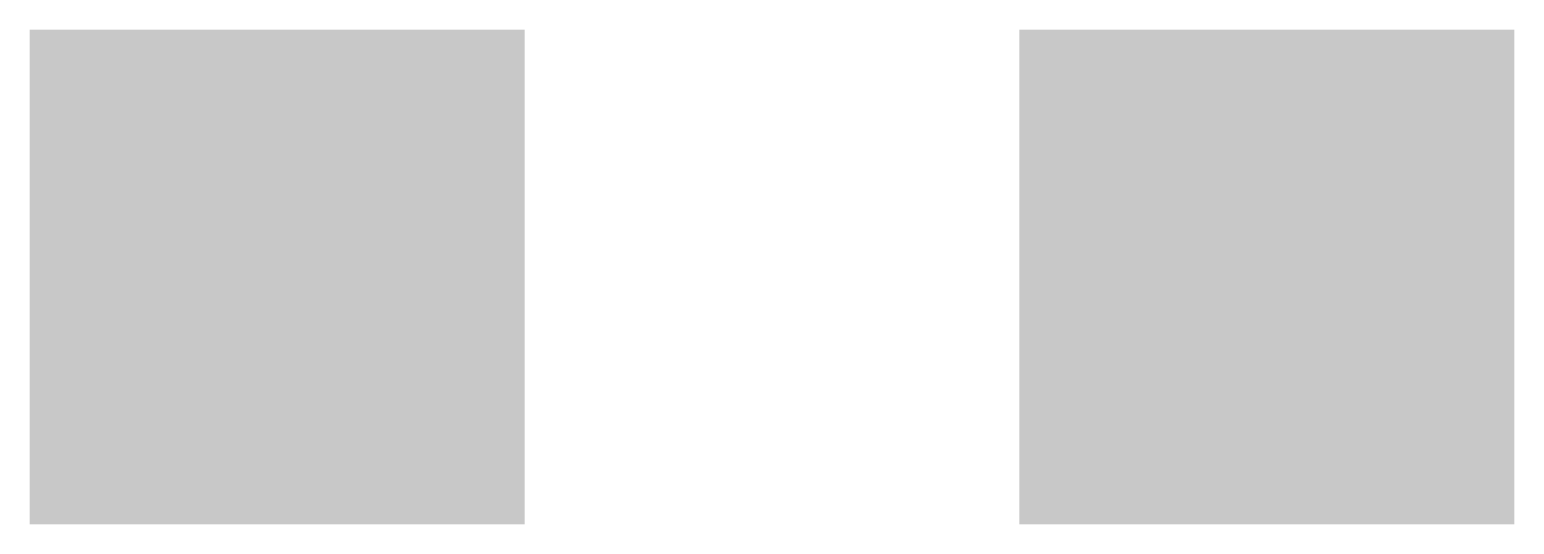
# Model space of a CAD drawing. Header units: metres. Extents: x 0 to 300, y 0 to 100.
import ezdxf

# ---------------------------------------------------------------- set-up
doc = ezdxf.new("R2010")
doc.units = ezdxf.units.M
doc.layers.add('PANEL', color=4, linetype='Continuous')

msp = doc.modelspace()

# ---------------------------------------------------------------- linework, layer by layer
at = {"layer": 'PANEL'}
msp.add_solid([(0, 0), (100, 0), (0, 100), (100, 100)], dxfattribs=at)
msp.add_trace([(200, 0), (300, 0), (200, 100), (300, 100)], dxfattribs=at)

doc.saveas('drawing.dxf')
